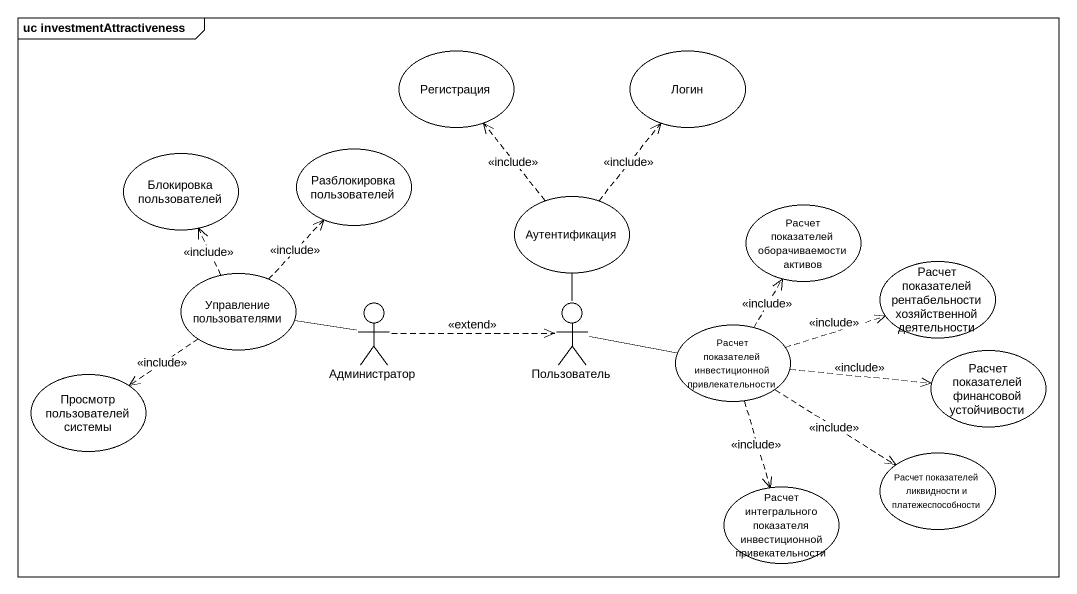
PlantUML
@startuml
mainframe uc investmentAttractiveness
usecase Регистрация
usecase Логин
usecase "Блокировка пользователей" as Блокировка_пользователей
usecase "Разблокировка пользователей" as Разблокировка_пользователей
usecase Аутентификация
usecase "Расчет показателей оборачиваемости активов" as Расчет_показателей
usecase "Управление пользователями" as Управление_пользователями
usecase "Расчет показателей рентабельности хозяйственной деятельности" as Расчет_показателей_2
actor Администратор
actor Пользователь
usecase "Расчет показателей инвестиционной привлекательности" as Расчет_показателей_3
usecase "Просмотр пользователей системы" as Просмотр_пользователей
usecase "Расчет показателей финансовой устойчивости" as Расчет_показателей_4
usecase "Расчет показателей ликвидности и платежеспособности" as Расчет_показателей_5
usecase "Расчет интегрального показателя инвестиционной привекательности" as Расчет_интегрального
Аутентификация .up.> Регистрация : <<include>>
Аутентификация .up.> Логин : <<include>>
Управление_пользователями .up.> Блокировка_пользователей : <<include>>
Управление_пользователями .up.> Разблокировка_пользователей : <<include>>
Управление_пользователями ..> Просмотр_пользователей : <<include>>
Администратор -left- Управление_пользователями
Администратор .right.> Пользователь : <<extend>>
Пользователь -up- Аутентификация
Пользователь -right- Расчет_показателей_3
Расчет_показателей_3 .up.> Расчет_показателей : <<include>>
Расчет_показателей_3 .right.> Расчет_показателей_2 : <<include>>
Расчет_показателей_3 .right.> Расчет_показателей_4 : <<include>>
Расчет_показателей_3 ..> Расчет_показателей_5 : <<include>>
Расчет_показателей_3 ..> Расчет_интегрального : <<include>>
@enduml
